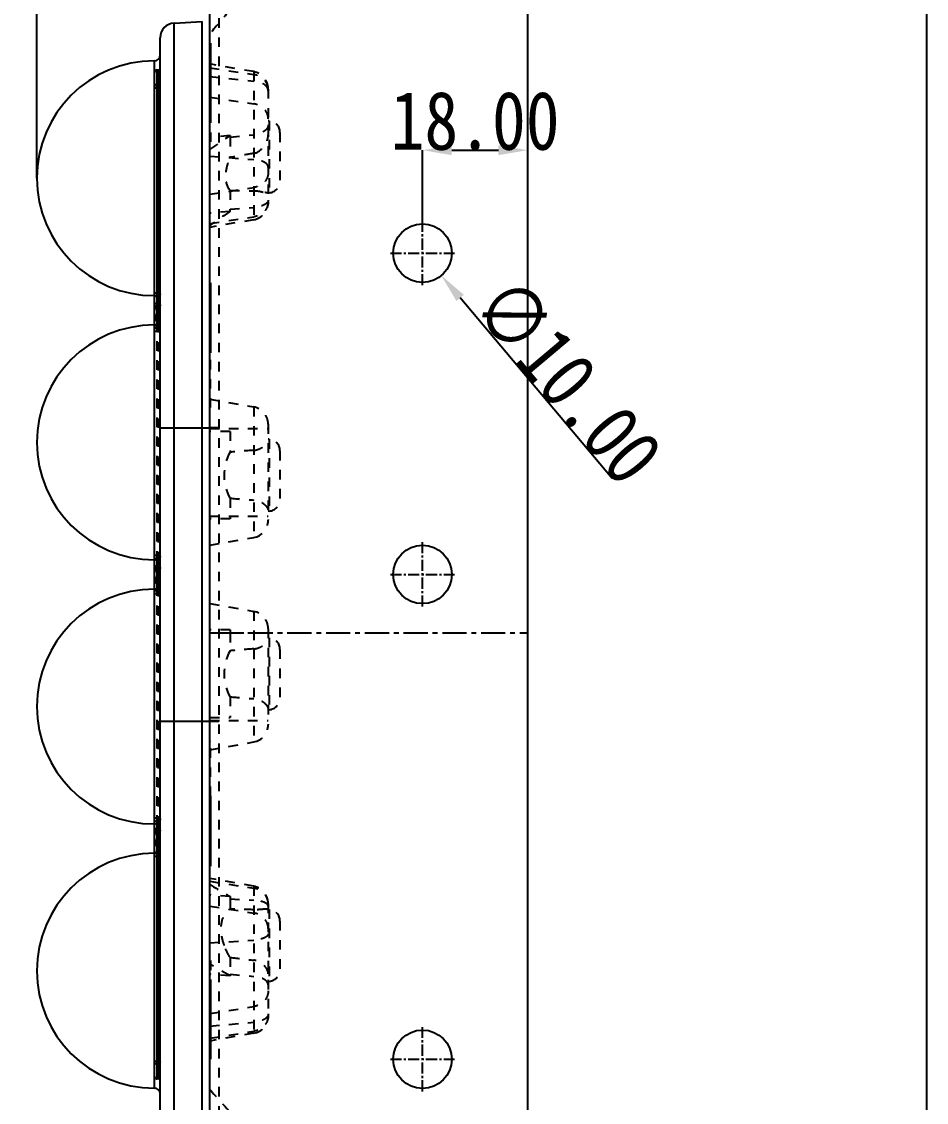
# Model space of a CAD drawing. Header units: millimetres. Extents: x -840 to 1682, y -9216 to -2117.
# Drawn here: x 619.5 to 774.4, y -5535.4 to -5350.3 of the extents above; entities that cross this region are included whole.
import ezdxf

# ---------------------------------------------------------------- set-up
doc = ezdxf.new("R2010")
doc.units = ezdxf.units.MM
doc.header["$LTSCALE"] = 16.335
doc.header["$PDMODE"] = 3
doc.header["$PDSIZE"] = 8
doc.linetypes.add('CENTER', pattern=[0.6, 0.375, -0.075, 0.075, -0.075])
doc.linetypes.add('HIDDEN', pattern=[0.2, 0.1, -0.1])
doc.layers.get('0').update_dxf_attribs({"linetype": 'CONTINUOUS'})
doc.layers.get('Defpoints').update_dxf_attribs({"linetype": 'CONTINUOUS'})
doc.layers.add('DEFAULT_2', color=8, linetype='HIDDEN')
doc.styles.get("Standard").update_dxf_attribs({"font": 'txt', "width": 0.85})
doc.dimstyles.new('mold', dxfattribs={"dimtxt": 10, "dimasz": 5, "dimexe": 0, "dimexo": 0, "dimgap": 0, "dimtad": 1, "dimzin": 1, "dimdsep": 46, "dimtxsty": 'Standard', "dimcen": 0, "dimclrd": 4, "dimclre": 4, "dimclrt": 6, "dimazin": 0, "dimtfac": 1, "dimtofl": 0, "dimtmove": 0, "dimatfit": 3, "dimfxl": 0, "dimarcsym": 0})

# ---------------------------------------------------------------- blocks, each defined once
blk = doc.blocks.new('*D648')
at = {"color": 4, "lineweight": -2}
for p, q in [((622.11, -5377.13), (622.11, -5250.62)), ((627.11, -5250.62), (701.11, -5250.62)), ((706.11, -5284.97), (706.11, -5250.62))]:
    blk.add_line(p, q, dxfattribs=at)
at = {"color": 4}
for points in [[(627.11, -5249.78), (627.11, -5251.45), (622.11, -5250.62)], [(701.11, -5249.78), (701.11, -5251.45), (706.11, -5250.62)]]:
    blk.add_solid(points, dxfattribs=at)
at = {"layer": 'Defpoints', "color": 0}
for p in [(706.11, -5250.62), (706.11, -5284.97), (622.11, -5377.13)]:
    blk.add_point(p, dxfattribs=at)
at = {"color": 6, "insert": (665.73, -5245.62), "char_height": 10, "attachment_point": 5}
blk.add_mtext('84.00', dxfattribs=at)
blk = doc.blocks.new('*D655')
at = {"color": 4, "lineweight": -2}
for p, q in [((688.11, -5384.97), (688.11, -5372.34)), ((693.11, -5372.34), (701.11, -5372.34)), ((706.11, -5384.97), (706.11, -5372.34))]:
    blk.add_line(p, q, dxfattribs=at)
at = {"color": 4}
for points in [[(693.11, -5371.51), (693.11, -5373.18), (688.11, -5372.34)], [(701.11, -5371.51), (701.11, -5373.18), (706.11, -5372.34)]]:
    blk.add_solid(points, dxfattribs=at)
at = {"layer": 'Defpoints', "color": 0}
for p in [(706.11, -5372.34), (688.11, -5384.97), (706.11, -5384.97)]:
    blk.add_point(p, dxfattribs=at)
at = {"color": 6, "insert": (697.11, -5367.34), "char_height": 10, "attachment_point": 5}
blk.add_mtext('18.00', dxfattribs=at)
blk = doc.blocks.new('*D656')
at = {"color": 4, "lineweight": -2}
blk.add_line((720.57, -5428.55), (694.54, -5397.62), dxfattribs=at)
at = {"color": 4}
blk.add_solid([(695.18, -5397.08), (693.91, -5398.16), (691.32, -5393.79)], dxfattribs=at)
at = {"layer": 'Defpoints', "color": 0}
for p in [(684.89, -5386.14), (691.32, -5393.79)]:
    blk.add_point(p, dxfattribs=at)
at = {"color": 6, "insert": (712.99, -5411.78), "char_height": 10, "attachment_point": 5, "rotation": 310.08}
blk.add_mtext('∅10.00', dxfattribs=at)

msp = doc.modelspace()

# ---------------------------------------------------------------- linework, layer by layer
at = {"color": 7, "linetype": 'Continuous'}
for p, q in [((651.7, -5354.013), (651.7, -5284.969)), ((706.105, -5624.969), (706.105, -5284.969)), ((645.591, -5350.575), (650.403, -5350.323)), ((645.591, -5539.363), (645.591, -5350.575)), ((650.403, -5539.615), (650.403, -5350.323)), ((643.21, -5536.854), (643.21, -5353.085)), ((651.7, -5354.013), (651.8, -5354.013)), ((651.7, -5515.969), (651.7, -5354.368)), ((651.8, -5354.013), (651.8, -5366.013)), ((642.205, -5532.907), (642.205, -5357.032)), ((642.708, -5402.101), (642.708, -5358.596)), ((642.708, -5358.596), (642.909, -5358.596)), ((642.909, -5401.967), (642.909, -5358.596)), ((642.205, -5361.672), (643.21, -5361.672)), ((642.708, -5361.28), (642.909, -5361.28)), ((651.7, -5366.013), (651.8, -5366.013)), ((651.7, -5395.046), (651.8, -5395.046)), ((651.8, -5395.046), (651.8, -5407.046)), ((642.205, -5396.737), (643.21, -5396.737)), ((642.708, -5397.206), (642.909, -5397.206)), ((642.708, -5398.515), (642.909, -5398.515)), ((642.708, -5401.53), (642.909, -5401.53)), ((651.7, -5407.046), (651.8, -5407.046)), ((643.21, -5419.844), (651.7, -5419.844)), ((642.708, -5447.326), (642.708, -5442.612)), ((642.909, -5443.462), (642.708, -5443.462)), ((642.909, -5447.192), (642.909, -5442.746)), ((642.909, -5446.477), (642.708, -5446.477)), ((643.21, -5470.094), (651.7, -5470.094)), ((651.7, -5482.893), (651.8, -5482.893)), ((651.8, -5482.893), (651.8, -5494.893)), ((642.708, -5531.343), (642.708, -5487.837)), ((642.909, -5488.409), (642.708, -5488.409)), ((642.909, -5531.343), (642.909, -5487.971)), ((642.909, -5491.424), (642.708, -5491.424)), ((642.205, -5493.202), (643.21, -5493.202)), ((642.909, -5492.732), (642.708, -5492.732)), ((651.7, -5494.893), (651.8, -5494.893)), ((651.7, -5515.969), (651.8, -5515.969)), ((651.7, -5624.969), (651.7, -5516.319)), ((651.8, -5515.969), (651.8, -5527.969)), ((642.205, -5528.266), (643.21, -5528.266)), ((651.7, -5527.969), (651.8, -5527.969)), ((642.909, -5528.658), (642.708, -5528.658)), ((642.909, -5531.343), (642.708, -5531.343))]:
    msp.add_line(p, q, dxfattribs=at)
at = {"color": 1, "linetype": 'CENTER', "ltscale": 0.310989}
for p, q in [((688.105, -5395.469), (688.105, -5384.469)), ((682.605, -5389.969), (693.605, -5389.969)), ((688.105, -5450.469), (688.105, -5439.469)), ((682.605, -5444.969), (693.605, -5444.969)), ((688.105, -5533.469), (688.105, -5522.469)), ((682.605, -5527.969), (693.605, -5527.969))]:
    msp.add_line(p, q, dxfattribs=at)
at = {"color": 1, "linetype": 'CENTER', "ltscale": 0.676775}
msp.add_line((651.7, -5454.969), (706.105, -5454.969), dxfattribs=at)
msp.add_lwpolyline([(102.751, -5216.335), (774.352, -5216.335), (774.352, -5704.391), (102.751, -5704.391)], close=True)
for centre in [(688.105, -5389.969), (688.105, -5444.969), (688.105, -5527.969)]:
    msp.add_circle(centre, 5)
at = {"color": 7, "linetype": 'Continuous'}
for centre, radius, start, end in [((645.723, -5353.085), 2.513, 93, 180), ((642.205, -5356.027), 1.005, 270, 0), ((642.205, -5377.132), 20.1, 90, 270), ((642.909, -5358.294), 0.301, 270, 0), ((642.708, -5359.098), 0.502, 90, 180), ((642.708, -5399.017), 0.502, 90, 180), ((642.909, -5398.213), 0.301, 270, 0), ((642.205, -5422.357), 20.1, 90, 270), ((642.708, -5401.027), 0.502, 180, 270), ((642.205, -5401.252), 1.005, 270, 337.5), ((642.909, -5401.831), 0.301, 0, 90), ((642.205, -5443.462), 1.005, 22.5, 90), ((642.708, -5443.964), 0.502, 90, 180), ((642.909, -5443.16), 0.301, 270, 330), ((642.708, -5445.974), 0.502, 180, 270), ((642.205, -5446.477), 1.005, 270, 337.5), ((642.909, -5446.778), 0.301, 30, 90), ((642.205, -5467.582), 20.1, 90, 270), ((642.205, -5488.687), 1.005, 22.83693, 90), ((642.708, -5488.911), 0.502, 90, 180), ((642.909, -5488.107), 0.301, 270, 0), ((642.708, -5490.921), 0.502, 180, 270), ((642.909, -5491.725), 0.301, 0, 90), ((642.205, -5512.807), 20.1, 90, 270), ((642.708, -5530.84), 0.502, 180, 270), ((642.909, -5531.644), 0.301, 0, 90), ((642.205, -5533.912), 1.005, 0, 90)]:
    msp.add_arc(centre, radius, start, end, dxfattribs=at)
for points, knots in [([(642.205, -5360.888), (642.205, -5360.957), (642.26, -5361.106), (642.386, -5361.196), (642.457, -5361.227)], [0, 0, 0, 0, 0.4705372, 1, 1, 1, 1]), ([(643.21, -5361.515), (643.21, -5361.474), (643.177, -5361.385), (643.102, -5361.331), (643.06, -5361.312)], [0, 0, 0, 0, 0.4705372, 1, 1, 1, 1]), ([(643.21, -5396.925), (643.21, -5396.997), (643.163, -5397.1), (643.082, -5397.156), (643.06, -5397.168)], [0, 0, 0, 0, 0.739269, 1, 1, 1, 1]), ([(642.205, -5397.676), (642.205, -5397.594), (642.254, -5397.426), (642.383, -5397.309), (642.457, -5397.269)], [0, 0, 0, 0, 0.4923999, 1, 1, 1, 1]), ([(642.205, -5492.263), (642.205, -5492.344), (642.254, -5492.513), (642.383, -5492.63), (642.457, -5492.669)], [0, 0, 0, 0, 0.4923999, 1, 1, 1, 1]), ([(643.21, -5493.014), (643.21, -5492.941), (643.163, -5492.839), (643.082, -5492.782), (643.06, -5492.77)], [0, 0, 0, 0, 0.739269, 1, 1, 1, 1]), ([(643.21, -5528.423), (643.21, -5528.465), (643.177, -5528.554), (643.102, -5528.608), (643.06, -5528.627)], [0, 0, 0, 0, 0.4705372, 1, 1, 1, 1]), ([(642.205, -5529.051), (642.205, -5528.982), (642.26, -5528.833), (642.386, -5528.743), (642.457, -5528.711)], [0, 0, 0, 0, 0.4705372, 1, 1, 1, 1])]:
    msp.add_open_spline(points, degree=3, knots=knots, dxfattribs=at)
for points in [[(642.457, -5361.227), (642.535, -5361.262), (642.622, -5361.28), (642.708, -5361.28)], [(643.06, -5361.312), (643.013, -5361.291), (642.96, -5361.28), (642.909, -5361.28)], [(642.457, -5397.269), (642.497, -5397.247), (642.54, -5397.231), (642.585, -5397.221)], [(642.585, -5397.221), (642.625, -5397.211), (642.666, -5397.206), (642.708, -5397.206)], [(643.06, -5397.168), (643.014, -5397.193), (642.961, -5397.206), (642.909, -5397.206)], [(642.205, -5442.622), (642.205, -5442.568), (642.216, -5442.512), (642.236, -5442.461)], [(642.205, -5447.316), (642.205, -5447.371), (642.216, -5447.427), (642.236, -5447.478)], [(642.457, -5492.669), (642.497, -5492.691), (642.54, -5492.707), (642.585, -5492.718)], [(642.585, -5492.718), (642.625, -5492.727), (642.666, -5492.732), (642.708, -5492.732)], [(643.06, -5492.77), (643.014, -5492.746), (642.961, -5492.732), (642.909, -5492.732)], [(642.457, -5528.711), (642.535, -5528.676), (642.622, -5528.658), (642.708, -5528.658)], [(643.06, -5528.627), (643.013, -5528.648), (642.96, -5528.658), (642.909, -5528.658)]]:
    msp.add_open_spline(points, degree=3, dxfattribs=at)
at = {"layer": 'DEFAULT_2', "color": 8, "linetype": 'HIDDEN'}
for p, q in [((653.26, -5339.958), (653.26, -5549.98)), ((651.7, -5354.368), (651.7, -5354.013)), ((651.8, -5354.802), (651.7, -5354.802)), ((659.221, -5358.892), (651.7, -5357.565)), ((651.7, -5358.235), (659.221, -5359.384)), ((651.7, -5359.746), (659.221, -5360.494)), ((659.221, -5358.892), (659.221, -5384.232)), ((661.7, -5361.864), (661.7, -5381.245)), ((651.7, -5362.11), (651.8, -5362.119)), ((651.7, -5363.251), (659.221, -5364.4)), ((651.8, -5366.013), (651.8, -5372.555)), ((661.875, -5367.31), (661.7, -5367.294)), ((661.875, -5367.31), (661.875, -5379.629)), ((663.7, -5369.302), (663.7, -5377.637)), ((655.167, -5369.832), (651.7, -5370.145)), ((651.7, -5372.204), (655.167, -5369.832)), ((655.157, -5370.087), (659.221, -5369.678)), ((655.157, -5370.087), (655.157, -5373.617)), ((651.7, -5372.546), (651.8, -5372.555)), ((651.7, -5373.362), (659.221, -5373.941)), ((651.7, -5379.873), (659.221, -5378.725)), ((655.157, -5379.225), (655.157, -5382.442)), ((661.7, -5379.594), (661.607, -5379.652)), ((661.875, -5379.629), (661.61, -5379.652)), ((655.157, -5382.442), (659.221, -5382.134)), ((655.176, -5382.81), (651.7, -5383.128)), ((651.7, -5384.888), (659.221, -5383.739)), ((659.221, -5384.232), (651.7, -5385.558)), ((642.708, -5398.946), (642.909, -5398.946)), ((642.708, -5399.08), (642.909, -5399.08)), ((651.8, -5398.301), (651.7, -5398.301)), ((642.909, -5399.269), (642.708, -5399.269)), ((642.708, -5400.776), (642.909, -5400.776)), ((642.708, -5400.965), (642.909, -5400.965)), ((642.708, -5401.099), (642.909, -5401.099)), ((642.708, -5442.612), (642.708, -5402.101)), ((642.909, -5442.746), (642.909, -5401.967)), ((642.205, -5403.308), (643.21, -5403.308)), ((642.708, -5402.839), (642.909, -5402.839)), ((651.8, -5416.413), (651.8, -5407.046)), ((651.7, -5414.969), (659.221, -5416.295)), ((651.7, -5416.397), (651.8, -5416.413)), ((659.221, -5416.295), (659.221, -5438.643)), ((661.7, -5419.25), (661.7, -5435.689)), ((653.26, -5419.844), (651.7, -5419.844)), ((651.7, -5419.969), (661.7, -5419.969)), ((655.157, -5420.469), (651.7, -5420.469)), ((655.157, -5420.469), (655.157, -5424.031)), ((661.875, -5421.81), (661.7, -5421.794)), ((661.875, -5421.81), (661.875, -5434.129)), ((663.7, -5423.802), (663.7, -5432.137)), ((655.157, -5431.908), (655.157, -5434.969)), ((661.875, -5434.129), (661.7, -5434.144)), ((651.7, -5434.969), (661.7, -5434.969)), ((655.182, -5435.469), (651.7, -5435.469)), ((651.7, -5439.969), (659.221, -5438.643)), ((642.205, -5441.684), (643.21, -5441.684)), ((642.909, -5442.153), (642.708, -5442.153)), ((642.909, -5443.892), (642.708, -5443.892)), ((642.909, -5444.027), (642.708, -5444.027)), ((642.909, -5444.215), (642.708, -5444.215)), ((642.909, -5445.723), (642.708, -5445.723)), ((642.909, -5445.911), (642.708, -5445.911)), ((642.909, -5446.046), (642.708, -5446.046)), ((642.205, -5448.255), (643.21, -5448.255)), ((642.708, -5487.837), (642.708, -5447.326)), ((642.909, -5447.785), (642.708, -5447.785)), ((642.909, -5487.971), (642.909, -5447.192)), ((651.7, -5449.969), (659.221, -5451.295)), ((659.221, -5451.295), (659.221, -5473.643)), ((655.182, -5454.469), (651.7, -5454.469)), ((661.7, -5454.25), (661.7, -5470.689)), ((651.7, -5454.969), (661.7, -5454.969)), ((655.157, -5454.969), (655.157, -5458.031)), ((661.875, -5455.81), (661.7, -5455.794)), ((661.875, -5455.81), (661.875, -5468.129)), ((663.7, -5457.802), (663.7, -5466.137)), ((655.157, -5465.908), (655.157, -5469.469)), ((661.875, -5468.129), (661.7, -5468.144)), ((651.7, -5469.469), (655.157, -5469.469)), ((651.7, -5469.969), (661.7, -5469.969)), ((651.7, -5470.094), (653.26, -5470.094)), ((651.8, -5473.525), (651.7, -5473.542)), ((651.7, -5474.969), (659.221, -5473.643)), ((651.8, -5482.893), (651.8, -5473.525)), ((642.205, -5486.631), (643.21, -5486.631)), ((642.909, -5487.1), (642.708, -5487.1)), ((642.909, -5488.839), (642.708, -5488.839)), ((642.909, -5488.974), (642.708, -5488.974)), ((642.909, -5489.162), (642.708, -5489.162)), ((642.909, -5490.67), (642.708, -5490.67)), ((642.909, -5490.858), (642.708, -5490.858)), ((642.909, -5490.993), (642.708, -5490.993)), ((651.8, -5491.637), (651.7, -5491.637)), ((659.221, -5498.349), (651.7, -5497.023)), ((651.7, -5497.492), (659.221, -5498.693)), ((659.221, -5498.349), (659.221, -5523.519)), ((655.176, -5500.107), (651.7, -5499.837)), ((655.157, -5500.492), (659.221, -5500.742)), ((655.157, -5500.492), (655.157, -5502.255)), ((651.7, -5501.73), (659.221, -5502.932)), ((661.875, -5502.31), (661.442, -5502.272)), ((661.7, -5501.304), (661.7, -5520.565)), ((661.875, -5502.31), (661.875, -5514.629)), ((663.7, -5504.302), (663.7, -5512.637)), ((651.7, -5508.042), (659.221, -5507.57)), ((651.8, -5511.069), (651.7, -5511.078)), ((655.167, -5513.692), (651.7, -5511.676)), ((651.8, -5511.069), (651.8, -5515.969)), ((655.157, -5510.531), (655.157, -5513.424)), ((655.167, -5513.692), (651.7, -5513.426)), ((655.157, -5513.424), (659.221, -5513.78)), ((661.875, -5514.629), (661.7, -5514.644)), ((651.7, -5516.319), (651.7, -5515.969)), ((651.7, -5520.137), (659.221, -5518.935)), ((651.7, -5522.295), (659.221, -5521.645)), ((651.8, -5521.892), (651.7, -5521.901)), ((651.7, -5524.377), (659.221, -5523.175)), ((659.221, -5523.519), (651.7, -5524.845)), ((651.8, -5527.18), (651.7, -5527.18))]:
    msp.add_line(p, q, dxfattribs=at)
for centre, radius, start, end in [((658.7, -5361.846), 3, 0, 80), ((661.7, -5369.302), 2, 0, 85), ((658.695, -5370.091), 3.538, 175.80919, 179.94366), ((681.146, -5505.051), 133.98, 99.41834, 100.85694), ((676.89, -5482.539), 111.069, 100.88803, 101.28349), ((661.7, -5377.637), 2, 275, 0), ((658.432, -5260.076), 119.194, 268.42598, 270.37958), ((658.7, -5381.277), 3, 280, 0), ((642.205, -5398.237), 1.005, 0, 90), ((642.909, -5398.967), 0.301, 270, 0), ((642.708, -5399.771), 0.502, 90, 180), ((642.708, -5400.274), 0.502, 180, 270), ((642.909, -5401.078), 0.301, 0, 90), ((642.205, -5401.252), 1.005, 337.5, 0), ((658.7, -5419.25), 3, 0, 80), ((661.7, -5423.802), 2, 0, 85), ((661.7, -5432.137), 2, 275, 0), ((658.7, -5435.689), 3, 280, 0), ((642.205, -5443.462), 1.005, 0, 22.5), ((642.909, -5443.16), 0.301, 330, 0), ((642.708, -5444.718), 0.502, 90, 180), ((642.708, -5445.22), 0.502, 180, 270), ((642.909, -5443.914), 0.301, 270, 0), ((642.909, -5446.024), 0.301, 0, 90), ((642.205, -5446.477), 1.005, 337.5, 0), ((642.909, -5446.778), 0.301, 0, 30), ((658.7, -5454.25), 3, 0, 80), ((661.7, -5457.802), 2, 0, 85), ((661.7, -5466.137), 2, 275, 0), ((658.7, -5470.689), 3, 280, 0), ((642.708, -5489.665), 0.502, 90, 180), ((642.909, -5488.861), 0.301, 270, 0), ((642.205, -5488.687), 1.005, 0, 22.83693), ((642.708, -5490.167), 0.502, 180, 270), ((642.909, -5490.971), 0.301, 0, 90), ((642.205, -5491.702), 1.005, 270, 0), ((658.7, -5501.304), 3, 0, 80), ((659.143, -5500.488), 3.986, 174.51687, 180.05861), ((651.4, -5712.098), 209.877, 87.86427, 88.9741), ((661.7, -5504.302), 2, 0, 85), ((683.317, -5288.337), 223.971, 262.77718, 263.82392), ((659.052, -5513.421), 3.895, 180.04433, 183.99402), ((661.7, -5512.637), 2, 275, 0), ((658.7, -5520.565), 3, 280, 0)]:
    msp.add_arc(centre, radius, start, end, dxfattribs=at)
for centre, major_axis, ratio, start_param, end_param in [((658.951, -5427.969), (0, 6.402), 0.7516198, 0.9081554, 2.2334373), ((671.189, -5427.969), (30.312, 0), 0.1530913, 1.9766765, 2.1280908), ((671.189, -5427.969), (30.312, 0), 0.1530913, -2.1280908, -1.9766765), ((658.066, -5434.969), (0, 3.844), 0.7566456, 1.5707963, 1.7012541), ((658.066, -5454.969), (0, 3.844), 0.7566456, 1.4403385, 1.5707963), ((658.951, -5461.969), (0, 6.402), 0.7516198, 7.1913407, 8.5166226), ((671.189, -5461.969), (30.312, 0), 0.1530913, 1.9766765, 2.1280908), ((671.189, -5461.969), (30.312, 0), 0.1530913, -2.1280908, -1.9766765)]:
    msp.add_ellipse(centre, major_axis=major_axis, ratio=ratio, start_param=start_param, end_param=end_param, dxfattribs=at)
for points in [[(655.176, -5348.302), (654.017, -5349.663), (652.858, -5351.025), (651.7, -5352.387)], [(642.456, -5361.229), (642.535, -5361.265), (642.623, -5361.28), (642.708, -5361.28)], [(643.06, -5361.311), (643.013, -5361.289), (642.96, -5361.28), (642.909, -5361.28)], [(661.7, -5361.942), (661.7, -5361.64), (661.636, -5361.333), (661.519, -5361.054)], [(661.7, -5381.181), (661.7, -5381.483), (661.636, -5381.791), (661.519, -5382.069)], [(655.176, -5382.81), (654.017, -5383.615), (652.859, -5384.42), (651.7, -5385.225)], [(655.176, -5382.81), (655.163, -5382.688), (655.157, -5382.565), (655.157, -5382.442)], [(642.457, -5397.269), (642.534, -5397.228), (642.622, -5397.206), (642.708, -5397.206)], [(642.585, -5397.221), (642.625, -5397.211), (642.666, -5397.206), (642.708, -5397.206)], [(642.585, -5397.221), (642.625, -5397.211), (642.666, -5397.206), (642.708, -5397.206)], [(643.06, -5397.168), (643.013, -5397.193), (642.96, -5397.206), (642.909, -5397.206)], [(642.457, -5399.122), (642.537, -5399.094), (642.623, -5399.08), (642.708, -5399.08)], [(643.06, -5398.931), (643.01, -5398.941), (642.959, -5398.946), (642.909, -5398.946)], [(643.06, -5399.055), (643.012, -5399.072), (642.96, -5399.08), (642.909, -5399.08)], [(642.457, -5400.922), (642.537, -5400.951), (642.623, -5400.965), (642.708, -5400.965)], [(642.457, -5402.776), (642.497, -5402.797), (642.54, -5402.813), (642.585, -5402.824)], [(643.06, -5400.99), (643.012, -5400.973), (642.96, -5400.965), (642.909, -5400.965)], [(642.585, -5402.824), (642.625, -5402.833), (642.666, -5402.839), (642.708, -5402.839)], [(642.585, -5402.824), (642.625, -5402.833), (642.666, -5402.839), (642.708, -5402.839)], [(643.06, -5402.876), (643.014, -5402.852), (642.961, -5402.839), (642.909, -5402.839)], [(642.236, -5442.461), (642.276, -5442.359), (642.36, -5442.268), (642.457, -5442.216)], [(642.236, -5442.461), (642.276, -5442.359), (642.36, -5442.268), (642.457, -5442.216)], [(642.457, -5442.216), (642.497, -5442.194), (642.54, -5442.178), (642.585, -5442.168)], [(642.585, -5442.168), (642.625, -5442.158), (642.666, -5442.153), (642.708, -5442.153)], [(642.585, -5442.168), (642.625, -5442.158), (642.666, -5442.153), (642.708, -5442.153)], [(643.06, -5442.115), (643.014, -5442.14), (642.961, -5442.153), (642.909, -5442.153)], [(642.457, -5444.069), (642.537, -5444.04), (642.623, -5444.027), (642.708, -5444.027)], [(643.06, -5444.002), (643.012, -5444.019), (642.96, -5444.027), (642.909, -5444.027)], [(642.457, -5445.869), (642.537, -5445.898), (642.623, -5445.911), (642.708, -5445.911)], [(643.06, -5445.937), (643.012, -5445.919), (642.96, -5445.911), (642.909, -5445.911)], [(642.236, -5447.478), (642.276, -5447.58), (642.36, -5447.671), (642.457, -5447.723)], [(642.236, -5447.478), (642.276, -5447.58), (642.36, -5447.671), (642.457, -5447.723)], [(642.236, -5447.478), (642.276, -5447.58), (642.36, -5447.671), (642.457, -5447.723)], [(642.457, -5447.723), (642.497, -5447.744), (642.54, -5447.76), (642.585, -5447.771)], [(642.585, -5447.771), (642.625, -5447.78), (642.666, -5447.785), (642.708, -5447.785)], [(642.585, -5447.771), (642.625, -5447.78), (642.666, -5447.785), (642.708, -5447.785)], [(643.06, -5447.823), (643.014, -5447.799), (642.961, -5447.785), (642.909, -5447.785)], [(642.457, -5487.163), (642.497, -5487.141), (642.54, -5487.125), (642.585, -5487.115)], [(642.585, -5487.115), (642.625, -5487.105), (642.666, -5487.1), (642.708, -5487.1)], [(642.585, -5487.115), (642.625, -5487.105), (642.666, -5487.1), (642.708, -5487.1)], [(643.06, -5487.062), (643.014, -5487.087), (642.961, -5487.1), (642.909, -5487.1)], [(642.457, -5489.016), (642.537, -5488.987), (642.623, -5488.974), (642.708, -5488.974)], [(643.06, -5488.825), (643.01, -5488.835), (642.959, -5488.839), (642.909, -5488.839)], [(643.06, -5488.949), (643.012, -5488.966), (642.96, -5488.974), (642.909, -5488.974)], [(642.457, -5490.816), (642.537, -5490.845), (642.623, -5490.858), (642.708, -5490.858)], [(643.06, -5490.884), (643.012, -5490.866), (642.96, -5490.858), (642.909, -5490.858)], [(642.457, -5492.669), (642.534, -5492.711), (642.622, -5492.732), (642.708, -5492.732)], [(642.585, -5492.718), (642.625, -5492.727), (642.666, -5492.732), (642.708, -5492.732)], [(642.585, -5492.718), (642.625, -5492.727), (642.666, -5492.732), (642.708, -5492.732)], [(651.7, -5498.049), (652.859, -5498.735), (654.017, -5499.421), (655.176, -5500.107)], [(661.7, -5501.371), (661.7, -5501.055), (661.637, -5500.734), (661.519, -5500.441)], [(661.515, -5502.281), (661.491, -5502.277), (661.467, -5502.274), (661.443, -5502.272)], [(661.7, -5520.497), (661.7, -5520.813), (661.637, -5521.134), (661.519, -5521.427)], [(642.456, -5528.71), (642.535, -5528.674), (642.623, -5528.658), (642.708, -5528.658)], [(643.06, -5528.628), (643.013, -5528.649), (642.96, -5528.658), (642.909, -5528.658)], [(651.7, -5533.147), (652.859, -5534.438), (654.017, -5535.729), (655.176, -5537.02)]]:
    msp.add_open_spline(points, degree=3, dxfattribs=at)
for points, knots in [([(661.7, -5361.942), (661.7, -5361.64), (661.571, -5361.018), (661.028, -5360.22), (660.213, -5359.638), (659.559, -5359.435), (659.221, -5359.384)], [0, 0, 0, 0, 0.2349822, 0.4783394, 0.7339964, 1, 1, 1, 1]), ([(661.7, -5362.16), (661.7, -5361.958), (661.543, -5361.51), (660.976, -5361.008), (660.174, -5360.648), (659.553, -5360.526), (659.221, -5360.494)], [0, 0, 0, 0, 0.1884672, 0.4148408, 0.6893173, 1, 1, 1, 1]), ([(661.7, -5366.958), (661.7, -5366.656), (661.571, -5366.034), (661.028, -5365.236), (660.213, -5364.654), (659.559, -5364.451), (659.221, -5364.4)], [0, 0, 0, 0, 0.2349822, 0.4783394, 0.7339964, 1, 1, 1, 1]), ([(661.7, -5367.992), (661.7, -5368.196), (661.544, -5368.648), (660.977, -5369.157), (660.175, -5369.522), (659.553, -5369.645), (659.221, -5369.678)], [0, 0, 0, 0, 0.18975, 0.4165159, 0.6904577, 1, 1, 1, 1]), ([(661.7, -5367.992), (661.7, -5368.042), (661.684, -5368.248), (661.603, -5368.446), (661.519, -5368.578)], [0, 0, 0, 0, 0.2415244, 1, 1, 1, 1]), ([(659.221, -5372.877), (659.946, -5372.756), (660.878, -5371.938), (661.545, -5370.708), (661.7, -5370.029), (661.7, -5369.707)], [0, 0, 0, 0, 0.5208732, 0.7718112, 1, 1, 1, 1]), ([(655.157, -5379.225), (654.633, -5378.592), (654.331, -5377.123), (654.596, -5375.219), (654.941, -5374.15), (655.157, -5373.617)], [0, 0, 0, 0, 0.4249612, 0.7024755, 1, 1, 1, 1]), ([(661.7, -5375.229), (661.7, -5375.068), (661.575, -5374.809), (661.291, -5374.557), (660.859, -5374.295), (660.16, -5374.058), (659.551, -5373.966), (659.221, -5373.941)], [0, 0, 0, 0, 0.1619979, 0.2636061, 0.3821324, 0.6673408, 1, 1, 1, 1]), ([(661.7, -5376.166), (661.7, -5376.469), (661.571, -5377.09), (661.028, -5377.888), (660.213, -5378.471), (659.559, -5378.673), (659.221, -5378.725)], [0, 0, 0, 0, 0.2349822, 0.4783394, 0.7339964, 1, 1, 1, 1]), ([(659.221, -5379.268), (659.511, -5379.266), (660.037, -5379.318), (660.721, -5379.479), (661.22, -5379.602), (661.503, -5379.662), (661.609, -5379.652)], [0, 0, 0, 0, 0.3593094, 0.6502474, 0.8673458, 1, 1, 1, 1]), ([(661.609, -5379.652), (661.546, -5379.658), (661.388, -5379.637), (661.234, -5379.604), (661.142, -5379.583)], [0, 0, 0, 0, 0.3997664, 1, 1, 1, 1]), ([(661.7, -5380.866), (661.7, -5381.025), (661.574, -5381.281), (661.29, -5381.528), (660.859, -5381.786), (660.159, -5382.018), (659.551, -5382.109), (659.221, -5382.134)], [0, 0, 0, 0, 0.1604091, 0.2616777, 0.3801706, 0.6660505, 1, 1, 1, 1]), ([(661.7, -5381.181), (661.7, -5381.483), (661.571, -5382.105), (661.028, -5382.903), (660.213, -5383.486), (659.559, -5383.688), (659.221, -5383.739)], [0, 0, 0, 0, 0.2349822, 0.4783394, 0.7339964, 1, 1, 1, 1]), ([(642.205, -5399.125), (642.205, -5399.06), (642.425, -5398.955), (642.588, -5398.946), (642.708, -5398.946)], [0, 0, 0, 0, 0.3510299, 1, 1, 1, 1]), ([(642.205, -5399.394), (642.205, -5399.305), (642.321, -5399.168), (642.519, -5399.096), (642.643, -5399.08), (642.708, -5399.08)], [0, 0, 0, 0, 0.4183281, 0.6961088, 1, 1, 1, 1]), ([(642.457, -5398.97), (642.476, -5398.966), (642.559, -5398.951), (642.644, -5398.946), (642.708, -5398.946)], [0, 0, 0, 0, 0.2378921, 1, 1, 1, 1]), ([(643.21, -5398.838), (643.21, -5398.877), (643.079, -5398.94), (642.981, -5398.946), (642.909, -5398.946)], [0, 0, 0, 0, 0.35103, 1, 1, 1, 1]), ([(643.21, -5398.892), (643.21, -5398.945), (643.112, -5399.06), (642.982, -5399.08), (642.909, -5399.08)], [0, 0, 0, 0, 0.4205558, 1, 1, 1, 1]), ([(642.205, -5400.65), (642.205, -5400.739), (642.321, -5400.876), (642.519, -5400.948), (642.643, -5400.965), (642.708, -5400.965)], [0, 0, 0, 0, 0.4183281, 0.6961088, 1, 1, 1, 1]), ([(642.205, -5400.92), (642.205, -5400.984), (642.425, -5401.09), (642.588, -5401.099), (642.708, -5401.099)], [0, 0, 0, 0, 0.3510299, 1, 1, 1, 1]), ([(642.205, -5402.369), (642.205, -5402.49), (642.321, -5402.746), (642.581, -5402.839), (642.708, -5402.839)], [0, 0, 0, 0, 0.4879473, 1, 1, 1, 1]), ([(642.457, -5401.075), (642.476, -5401.079), (642.559, -5401.093), (642.644, -5401.099), (642.708, -5401.099)], [0, 0, 0, 0, 0.2378921, 1, 1, 1, 1]), ([(643.21, -5401.153), (643.21, -5401.1), (643.112, -5400.985), (642.982, -5400.965), (642.909, -5400.965)], [0, 0, 0, 0, 0.4205558, 1, 1, 1, 1]), ([(643.21, -5401.207), (643.21, -5401.168), (643.079, -5401.105), (642.981, -5401.099), (642.909, -5401.099)], [0, 0, 0, 0, 0.35103, 1, 1, 1, 1]), ([(643.21, -5403.12), (643.21, -5403.048), (643.141, -5402.894), (642.985, -5402.839), (642.909, -5402.839)], [0, 0, 0, 0, 0.4879473, 1, 1, 1, 1]), ([(643.21, -5403.12), (643.21, -5403.048), (643.163, -5402.945), (643.082, -5402.888), (643.06, -5402.876)], [0, 0, 0, 0, 0.739269, 1, 1, 1, 1]), ([(659.221, -5423.706), (659.572, -5423.683), (660.219, -5423.502), (660.975, -5423.026), (661.438, -5422.596), (661.652, -5422.276), (661.7, -5422.129), (661.7, -5422.065)], [0, 0, 0, 0, 0.3384067, 0.6294625, 0.8559219, 0.9386631, 1, 1, 1, 1]), ([(661.7, -5433.874), (661.7, -5433.81), (661.652, -5433.663), (661.438, -5433.342), (660.975, -5432.913), (660.219, -5432.437), (659.572, -5432.256), (659.221, -5432.233)], [0, 0, 0, 0, 0.0613137, 0.1440239, 0.3704794, 0.6615474, 1, 1, 1, 1]), ([(642.205, -5442.622), (642.205, -5442.501), (642.321, -5442.245), (642.581, -5442.153), (642.708, -5442.153)], [0, 0, 0, 0, 0.4879473, 1, 1, 1, 1]), ([(643.21, -5441.871), (643.21, -5441.944), (643.141, -5442.098), (642.985, -5442.153), (642.909, -5442.153)], [0, 0, 0, 0, 0.4879473, 1, 1, 1, 1]), ([(643.21, -5441.871), (643.21, -5441.944), (643.163, -5442.047), (643.082, -5442.103), (643.06, -5442.115)], [0, 0, 0, 0, 0.739269, 1, 1, 1, 1]), ([(642.205, -5444.072), (642.205, -5444.007), (642.425, -5443.902), (642.588, -5443.892), (642.708, -5443.892)], [0, 0, 0, 0, 0.3510299, 1, 1, 1, 1]), ([(642.205, -5444.341), (642.205, -5444.252), (642.321, -5444.115), (642.519, -5444.043), (642.643, -5444.027), (642.708, -5444.027)], [0, 0, 0, 0, 0.4183281, 0.6961088, 1, 1, 1, 1]), ([(642.457, -5443.917), (642.476, -5443.912), (642.559, -5443.898), (642.644, -5443.892), (642.708, -5443.892)], [0, 0, 0, 0, 0.2378921, 1, 1, 1, 1]), ([(643.21, -5443.785), (643.21, -5443.824), (643.079, -5443.887), (642.981, -5443.892), (642.909, -5443.892)], [0, 0, 0, 0, 0.35103, 1, 1, 1, 1]), ([(643.21, -5443.839), (643.21, -5443.892), (643.112, -5444.007), (642.982, -5444.027), (642.909, -5444.027)], [0, 0, 0, 0, 0.4205558, 1, 1, 1, 1]), ([(643.21, -5443.785), (643.21, -5443.807), (643.155, -5443.857), (643.098, -5443.87), (643.06, -5443.878)], [0, 0, 0, 0, 0.3648277, 1, 1, 1, 1]), ([(642.205, -5445.597), (642.205, -5445.686), (642.321, -5445.823), (642.519, -5445.895), (642.643, -5445.911), (642.708, -5445.911)], [0, 0, 0, 0, 0.4183281, 0.6961088, 1, 1, 1, 1]), ([(642.205, -5445.867), (642.205, -5445.931), (642.425, -5446.037), (642.588, -5446.046), (642.708, -5446.046)], [0, 0, 0, 0, 0.3510299, 1, 1, 1, 1]), ([(642.457, -5446.022), (642.476, -5446.026), (642.559, -5446.04), (642.644, -5446.046), (642.708, -5446.046)], [0, 0, 0, 0, 0.2378921, 1, 1, 1, 1]), ([(643.21, -5446.1), (643.21, -5446.047), (643.112, -5445.932), (642.982, -5445.911), (642.909, -5445.911)], [0, 0, 0, 0, 0.4205558, 1, 1, 1, 1]), ([(643.21, -5446.154), (643.21, -5446.115), (643.079, -5446.052), (642.981, -5446.046), (642.909, -5446.046)], [0, 0, 0, 0, 0.35103, 1, 1, 1, 1]), ([(643.21, -5446.154), (643.21, -5446.131), (643.155, -5446.082), (643.098, -5446.068), (643.06, -5446.06)], [0, 0, 0, 0, 0.3648277, 1, 1, 1, 1]), ([(642.205, -5447.316), (642.205, -5447.437), (642.321, -5447.693), (642.581, -5447.785), (642.708, -5447.785)], [0, 0, 0, 0, 0.4879473, 1, 1, 1, 1]), ([(643.21, -5448.067), (643.21, -5447.994), (643.141, -5447.841), (642.985, -5447.785), (642.909, -5447.785)], [0, 0, 0, 0, 0.4879473, 1, 1, 1, 1]), ([(643.21, -5448.067), (643.21, -5447.994), (643.163, -5447.892), (643.082, -5447.835), (643.06, -5447.823)], [0, 0, 0, 0, 0.739269, 1, 1, 1, 1]), ([(659.221, -5457.706), (659.572, -5457.683), (660.219, -5457.502), (660.975, -5457.026), (661.438, -5456.596), (661.652, -5456.276), (661.7, -5456.129), (661.7, -5456.065)], [0, 0, 0, 0, 0.3384067, 0.6294625, 0.8559219, 0.9386631, 1, 1, 1, 1]), ([(661.7, -5467.874), (661.7, -5467.81), (661.652, -5467.663), (661.438, -5467.342), (660.975, -5466.913), (660.219, -5466.437), (659.572, -5466.256), (659.221, -5466.233)], [0, 0, 0, 0, 0.0613137, 0.1440239, 0.3704794, 0.6615474, 1, 1, 1, 1]), ([(642.205, -5487.569), (642.205, -5487.448), (642.321, -5487.192), (642.581, -5487.1), (642.708, -5487.1)], [0, 0, 0, 0, 0.4879473, 1, 1, 1, 1]), ([(643.21, -5486.818), (643.21, -5486.891), (643.141, -5487.045), (642.985, -5487.1), (642.909, -5487.1)], [0, 0, 0, 0, 0.4879473, 1, 1, 1, 1]), ([(643.21, -5486.818), (643.21, -5486.891), (643.163, -5486.994), (643.082, -5487.05), (643.06, -5487.062)], [0, 0, 0, 0, 0.739269, 1, 1, 1, 1]), ([(642.205, -5489.019), (642.205, -5488.954), (642.425, -5488.849), (642.588, -5488.839), (642.708, -5488.839)], [0, 0, 0, 0, 0.3510299, 1, 1, 1, 1]), ([(642.205, -5489.288), (642.205, -5489.199), (642.321, -5489.062), (642.519, -5488.99), (642.643, -5488.974), (642.708, -5488.974)], [0, 0, 0, 0, 0.4183281, 0.6961088, 1, 1, 1, 1]), ([(642.457, -5488.863), (642.476, -5488.859), (642.559, -5488.845), (642.644, -5488.839), (642.708, -5488.839)], [0, 0, 0, 0, 0.2378921, 1, 1, 1, 1]), ([(643.21, -5488.732), (643.21, -5488.771), (643.079, -5488.834), (642.981, -5488.839), (642.909, -5488.839)], [0, 0, 0, 0, 0.35103, 1, 1, 1, 1]), ([(643.21, -5488.786), (643.21, -5488.839), (643.112, -5488.954), (642.982, -5488.974), (642.909, -5488.974)], [0, 0, 0, 0, 0.4205558, 1, 1, 1, 1]), ([(643.21, -5488.732), (643.21, -5488.754), (643.155, -5488.804), (643.098, -5488.817), (643.06, -5488.825)], [0, 0, 0, 0, 0.3648277, 1, 1, 1, 1]), ([(642.205, -5490.544), (642.205, -5490.633), (642.321, -5490.77), (642.519, -5490.842), (642.643, -5490.858), (642.708, -5490.858)], [0, 0, 0, 0, 0.4183281, 0.6961088, 1, 1, 1, 1]), ([(642.205, -5490.813), (642.205, -5490.878), (642.425, -5490.984), (642.588, -5490.993), (642.708, -5490.993)], [0, 0, 0, 0, 0.3510299, 1, 1, 1, 1]), ([(642.457, -5490.969), (642.476, -5490.973), (642.559, -5490.987), (642.644, -5490.993), (642.708, -5490.993)], [0, 0, 0, 0, 0.2378921, 1, 1, 1, 1]), ([(643.21, -5491.047), (643.21, -5490.993), (643.112, -5490.878), (642.982, -5490.858), (642.909, -5490.858)], [0, 0, 0, 0, 0.4205558, 1, 1, 1, 1]), ([(643.21, -5491.101), (643.21, -5491.062), (643.079, -5490.999), (642.981, -5490.993), (642.909, -5490.993)], [0, 0, 0, 0, 0.3510299, 1, 1, 1, 1]), ([(643.21, -5491.101), (643.21, -5491.078), (643.155, -5491.028), (643.098, -5491.015), (643.06, -5491.007)], [0, 0, 0, 0, 0.3648277, 1, 1, 1, 1]), ([(643.21, -5493.014), (643.21, -5492.941), (643.141, -5492.788), (642.985, -5492.732), (642.909, -5492.732)], [0, 0, 0, 0, 0.4879473, 1, 1, 1, 1]), ([(661.7, -5501.371), (661.7, -5501.055), (661.573, -5500.41), (661.033, -5499.575), (660.218, -5498.962), (659.561, -5498.748), (659.221, -5498.693)], [0, 0, 0, 0, 0.2398012, 0.4852307, 0.7390414, 1, 1, 1, 1]), ([(661.7, -5501.772), (661.7, -5501.639), (661.56, -5501.423), (661.286, -5501.233), (660.851, -5501.021), (660.153, -5500.835), (659.55, -5500.762), (659.221, -5500.742)], [0, 0, 0, 0, 0.1416513, 0.2392061, 0.3575283, 0.6513288, 1, 1, 1, 1]), ([(654.181, -5508.469), (653.95, -5507.822), (653.626, -5506.54), (653.616, -5504.693), (654.122, -5503.178), (654.798, -5502.476), (655.157, -5502.255)], [0, 0, 0, 0, 0.3060434, 0.5836138, 0.8120296, 1, 1, 1, 1]), ([(661.443, -5502.272), (661.32, -5502.261), (661.027, -5502.274), (660.29, -5502.346), (659.67, -5502.384), (659.221, -5502.367)], [0, 0, 0, 0, 0.166076, 0.3940537, 1, 1, 1, 1]), ([(661.519, -5501.414), (661.488, -5501.384), (661.331, -5501.254), (661.146, -5501.161), (660.998, -5501.1)], [0, 0, 0, 0, 0.2145779, 1, 1, 1, 1]), ([(661.442, -5502.272), (661.454, -5502.273), (661.494, -5502.277), (661.535, -5502.284), (661.564, -5502.292)], [0, 0, 0, 0, 0.2752781, 1, 1, 1, 1]), ([(661.7, -5502.421), (661.7, -5502.387), (661.649, -5502.306), (661.563, -5502.289), (661.515, -5502.281)], [0, 0, 0, 0, 0.4084671, 1, 1, 1, 1]), ([(661.7, -5501.772), (661.7, -5501.742), (661.682, -5501.605), (661.595, -5501.487), (661.519, -5501.414)], [0, 0, 0, 0, 0.2246715, 1, 1, 1, 1]), ([(661.7, -5505.609), (661.7, -5505.294), (661.573, -5504.648), (661.033, -5503.813), (660.218, -5503.2), (659.561, -5502.986), (659.221, -5502.932)], [0, 0, 0, 0, 0.2398012, 0.4852307, 0.7390414, 1, 1, 1, 1]), ([(661.7, -5506.518), (661.7, -5506.654), (661.562, -5506.873), (661.286, -5507.068), (660.851, -5507.285), (660.153, -5507.474), (659.55, -5507.549), (659.221, -5507.57)], [0, 0, 0, 0, 0.1434379, 0.2413224, 0.3596434, 0.652691, 1, 1, 1, 1]), ([(655.157, -5510.531), (655.062, -5510.371), (654.687, -5509.709), (654.374, -5509.011), (654.181, -5508.469)], [0, 0, 0, 0, 0.24485, 1, 1, 1, 1]), ([(661.7, -5513.358), (661.7, -5513.115), (661.533, -5512.58), (661.01, -5511.877), (660.233, -5511.268), (659.569, -5511.046), (659.221, -5511.008)], [0, 0, 0, 0, 0.200242, 0.4420542, 0.7127691, 1, 1, 1, 1]), ([(661.7, -5515.248), (661.7, -5515.068), (661.531, -5514.66), (660.963, -5514.228), (660.167, -5513.914), (659.552, -5513.809), (659.221, -5513.78)], [0, 0, 0, 0, 0.1752276, 0.3978142, 0.6778312, 1, 1, 1, 1]), ([(661.7, -5516.258), (661.7, -5516.574), (661.573, -5517.219), (661.033, -5518.054), (660.218, -5518.667), (659.561, -5518.881), (659.221, -5518.935)], [0, 0, 0, 0, 0.2398012, 0.4852307, 0.7390414, 1, 1, 1, 1]), ([(661.7, -5520.198), (661.7, -5520.376), (661.53, -5520.78), (660.961, -5521.204), (660.166, -5521.513), (659.551, -5521.617), (659.221, -5521.645)], [0, 0, 0, 0, 0.1737336, 0.3959231, 0.6765672, 1, 1, 1, 1]), ([(661.7, -5520.497), (661.7, -5520.813), (661.573, -5521.459), (661.033, -5522.294), (660.218, -5522.907), (659.561, -5523.121), (659.221, -5523.175)], [0, 0, 0, 0, 0.2398012, 0.4852307, 0.7390414, 1, 1, 1, 1])]:
    msp.add_open_spline(points, degree=3, knots=knots, dxfattribs=at)

# ---------------------------------------------------------------- dimensions: what is measured, and where the dimension line sits
for base, p1, p2, picture, middle in [((706.105, -5250.615), (622.105, -5377.132), (706.105, -5284.969), '*D648', (665.726, -5250.615)), ((706.105, -5372.344), (688.105, -5384.969), (706.105, -5384.969), '*D655', (697.105, -5372.344))]:
    dim = msp.add_linear_dim(base=base, p1=p1, p2=p2, dimstyle='mold')
    dim.commit()
    dim.dimension.update_dxf_attribs({"geometry": picture, "text_midpoint": middle, "dimtype": 160})
dim = msp.add_diameter_dim_2p(p1=(684.886, -5386.144), p2=(691.325, -5393.795), dimstyle='mold')
dim.commit()
dim.dimension.update_dxf_attribs({"geometry": '*D656', "text_midpoint": (712.991, -5411.777)})

doc.saveas('drawing.dxf')
